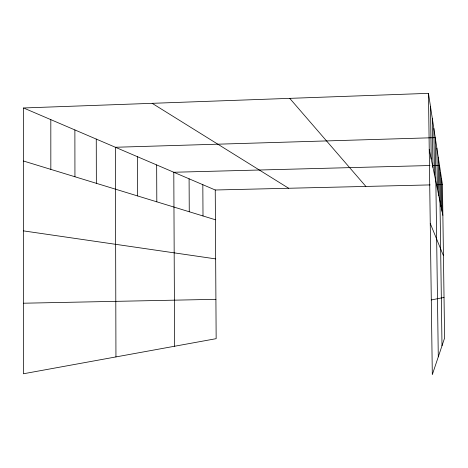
<?xml version="1.0" encoding="UTF-8"?>
<svg xmlns="http://www.w3.org/2000/svg" width="468" height="468" viewBox="0 0 468 468"><rect width="100%" height="100%" fill="white"/><g stroke="black" fill="none" stroke-linecap="round" stroke-linejoin="round"><path stroke-width="0.7" d="M23.546 107.968L23.4 373.774L216.152 338.674L215.239 189.996L23.546 107.968L428.472 93.348L442.441 184.62L444.6 338.031L432.309 374.652L428.472 93.348M431.291 299.953L444.027 297.426M430.004 165.526L173.798 172.259L174.611 346.238M432.192 165.467L439.481 165.28L442.003 345.764M215.239 189.996L430.098 184.913M436.632 184.761L442.441 184.62M23.441 303.217L215.912 299.327M23.476 230.882L215.66 258.898M23.517 161.021L215.42 219.767M152.153 103.323L288.651 188.259M289.733 98.356L365.882 186.434M430.244 223.394L443.442 255.709M429.238 149.473L442.874 215.339M441.558 178.852L442.014 211.179M440.575 172.44L441.055 206.558M438.247 157.219L438.785 195.577M436.849 148.087L437.422 188.99M438.288 356.832L435.252 137.656L115.391 147.268L115.947 356.92M433.854 128.519L434.497 174.868M432.286 118.246L432.959 167.45M430.507 106.616L431.221 159.056M202.831 184.684L203.007 215.97M189.09 178.805L189.265 211.764M156.663 164.929L156.815 201.831M137.346 156.663L137.481 195.911M96.262 139.084L96.349 183.321M74.88 129.934L74.938 176.764M50.819 119.638L50.837 169.387"/></g></svg>
